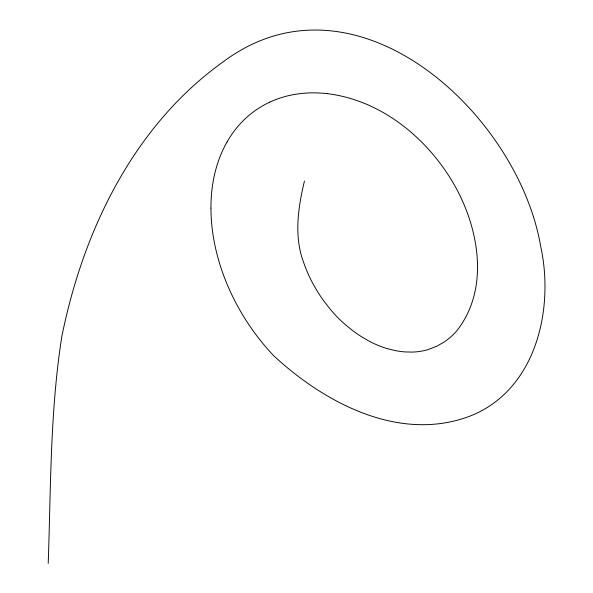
<?xml version="1.0" encoding="UTF-8"?>
<svg xmlns="http://www.w3.org/2000/svg" width="593" height="593" viewBox="0 0 593 593"><rect width="100%" height="100%" fill="white"/><g stroke="black" fill="none" stroke-linecap="round" stroke-linejoin="round"><path stroke-width="0.89" d="M48.211 563.35C50.902 487.565 50.02 411.157 61.894 336.075A634.725 433.342 70.8 0 1 221.923 62.762C354.095 -37.633 517.852 112.803 540.668 246.265C554.692 310.02 535.546 391.669 468.351 416.731C398.437 442.156 324.289 402.677 273.632 355.681A174.446 126.917 55.9 0 1 248.86 324.638A174.542 126.976 55.9 0 1 228.149 286.686A174.535 126.976 55.9 0 1 210.952 208.121M304.439 181.043C298.094 207.639 293.713 236.577 303.794 262.862A104.753 75.111 56.5 0 0 312.533 282.928L316.973 290.711A111.692 79.803 56.5 0 0 324.586 302.022L330.116 309.064A104.753 75.111 56.6 0 0 345.371 324.675L352.027 330.108A111.721 79.84 56.5 0 0 362.508 337.335L369.58 341.375A104.724 75.066 56.6 0 0 387.362 348.647L394.501 350.441A111.803 79.966 56.4 0 0 405.138 351.923L411.95 352.086A104.672 74.985 56.7 0 0 427.827 349.67L436.574 346.319L443.342 342.524A119.727 85.696 56 0 0 457.114 330.39C489.61 288.709 479.048 228.98 454.905 185.898C428.539 139.162 382.137 100.469 327.699 93.701M227.045 141.964A174.512 126.939 55.9 0 1 269.748 102.159M210.938 208.039A174.527 126.961 55.9 0 1 227.023 142.031M269.8 102.122A174.498 126.917 55.9 0 1 327.625 93.701"/></g></svg>
